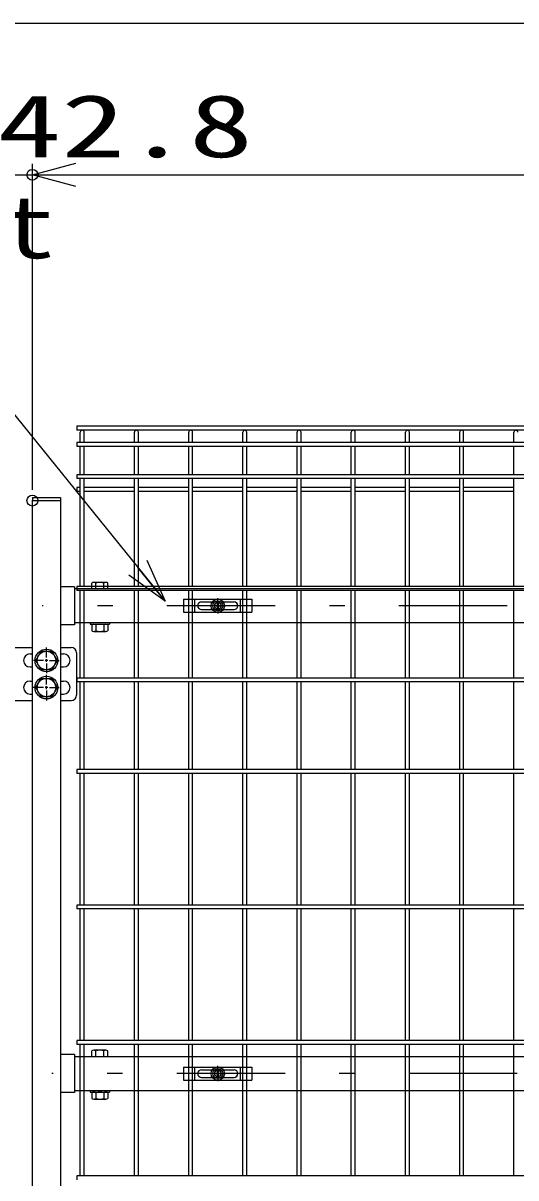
# Model space of a CAD drawing. Units: millimetres, scale not verified. Extents: x -4455 to 4455, y -3150 to 3150.
# Drawn here: x 568 to 1022, y 369 to 1435 of the extents above; entities that cross this region are included whole.
import ezdxf
from ezdxf.enums import TextEntityAlignment as Align

# ---------------------------------------------------------------- set-up
doc = ezdxf.new("R2010")
doc.units = ezdxf.units.MM
doc.header["$LTSCALE"] = 20
doc.header["$PDMODE"] = 32
doc.header["$PDSIZE"] = 10
doc.linetypes.add('USER1', pattern=[10.7, 5, -2.5, 0.7, -2.5])
doc.linetypes.add('USER2', pattern=[0.375, 0.25, -0.125])
for name, color, linetype, lineweight in [('0-1_寸法線', 4, 'Continuous', 25), ('0-2_0', 3, 'USER2', 25), ('0-4_扉横枠', 7, 'Continuous', 25), ('0-5_軸線', 2, 'USER1', 25), ('0-6_扉縦枠', 7, 'Continuous', 25), ('0-7_丁番', 3, 'Continuous', 25), ('1-2_固定金具', 41, 'Continuous', 25), ('1-3_NER', 30, 'Continuous', 25)]:
    doc.layers.add(name, color=color, linetype=linetype, lineweight=lineweight)
doc.layers.add('0-3_DEFPOINTS', color=7, linetype='Continuous')
doc.styles.add('ＭＳ ゴシック', font='')
doc.styles.get('ＭＳ ゴシック').set_extended_font_data('MS Gothic')

# ---------------------------------------------------------------- blocks, each defined once
blk = doc.blocks.new('_Open30')
at = {"layer": '0-2_0', "color": 4, "linetype": 'Continuous'}
blk.add_line((0, 0), (-20, 0), dxfattribs=at)
blk.add_lwpolyline([(-20, 5.36), (0, 0), (-20, -5.36)], dxfattribs=at)
blk = doc.blocks.new('A$Cbe1bfa43')
at = {"layer": '1-2_固定金具'}
for p, q in [((0, 0), (1260, 0)), ((210, -240), (210, 0)), ((630, -80), (630, 22.9)), ((1050, -240), (1050, 0)), ((1260, 0), (1260, -240)), ((260, -120), (260.2, -120)), ((330, -50), (930, -50)), ((330, -190), (930, -190)), ((590, -120), (487.1, -120)), ((590, -120), (550, -120)), ((585.5, -112.8), (622.8, -112.8)), ((585.5, -127.2), (585.5, -112.8)), ((585.5, -112.8), (622.8, -112.8)), ((585.5, -127.2), (585.5, -112.8)), ((585.5, -112.8), (622.8, -112.8)), ((585.5, -127.2), (585.5, -112.8)), ((622.8, -127.2), (585.5, -127.2)), ((622.8, -127.2), (585.5, -127.2)), ((610, -120), (650, -120)), ((610, -120), (650, -120)), ((622.8, -112.8), (622.8, -75.5)), ((622.8, -112.8), (622.8, -75.5)), ((622.8, -112.8), (622.8, -75.5)), ((622.8, -112.8), (622.8, -75.5)), ((622.8, -112.8), (622.8, -75.5)), ((622.8, -112.8), (622.8, -75.5)), ((622.8, -75.5), (637.2, -75.5)), ((622.8, -75.5), (637.2, -75.5)), ((622.8, -75.5), (637.2, -75.5)), ((622.8, -75.5), (637.2, -75.5)), ((622.8, -75.5), (637.2, -75.5)), ((622.8, -75.5), (637.2, -75.5)), ((622.8, -164.5), (622.8, -127.2)), ((622.8, -164.5), (622.8, -127.2)), ((637.2, -164.5), (622.8, -164.5)), ((637.2, -164.5), (622.8, -164.5)), ((637.2, -164.5), (622.8, -164.5)), ((637.2, -164.5), (622.8, -164.5)), ((637.2, -164.5), (622.8, -164.5)), ((637.2, -164.5), (622.8, -164.5)), ((630, -80), (630, -40)), ((630, -140), (630, -100)), ((630, -140), (630, -100)), ((630, -160), (630, -200)), ((630, -160), (630, -262.9)), ((637.2, -75.5), (637.2, -112.8)), ((637.2, -75.5), (637.2, -112.8)), ((637.2, -75.5), (637.2, -112.8)), ((637.2, -75.5), (637.2, -112.8)), ((637.2, -75.5), (637.2, -112.8)), ((637.2, -112.8), (674.5, -112.8)), ((637.2, -112.8), (674.5, -112.8)), ((637.2, -112.8), (674.5, -112.8)), ((637.2, -127.2), (637.2, -164.5)), ((674.5, -127.2), (637.2, -127.2)), ((637.2, -127.2), (637.2, -164.5)), ((674.5, -127.2), (637.2, -127.2)), ((637.2, -127.2), (637.2, -164.5)), ((674.5, -127.2), (637.2, -127.2)), ((670, -120), (710, -120)), ((670, -120), (772.9, -120)), ((674.5, -112.8), (674.5, -127.2)), ((674.5, -112.8), (674.5, -127.2)), ((674.5, -112.8), (674.5, -127.2)), ((1004, -120), (1004.2, -120))]:
    blk.add_line(p, q, dxfattribs=at)
for points in [[(0, 0), (0, -240), (1260, -240)], [(585.5, -127.2), (585.5, -112.8), (622.8, -112.8)], [(585.5, -127.2), (585.5, -112.8), (622.8, -112.8)], [(585.5, -127.2), (585.5, -112.8), (622.8, -112.8)], [(622.8, -164.5), (622.8, -127.2), (585.5, -127.2)], [(622.8, -164.5), (622.8, -127.2), (585.5, -127.2)], [(622.8, -164.5), (622.8, -127.2), (585.5, -127.2)], [(622.8, -164.5), (622.8, -127.2), (585.5, -127.2)], [(637.2, -75.5), (637.2, -112.8), (674.5, -112.8), (674.5, -127.2)], [(637.2, -112.8), (674.5, -112.8), (674.5, -127.2)], [(637.2, -112.8), (674.5, -112.8), (674.5, -127.2)], [(674.5, -127.2), (637.2, -127.2), (637.2, -164.5)], [(674.5, -127.2), (637.2, -127.2), (637.2, -164.5)], [(674.5, -127.2), (637.2, -127.2), (637.2, -164.5)]]:
    blk.add_lwpolyline(points, dxfattribs=at)
for radius in [122.9, 122.9, 122.9, 122.9, 122.9, 122.9, 91.9, 91.9, 91.9, 91.9, 91.9, 91.9, 60]:
    blk.add_circle((630, -120), radius, dxfattribs=at)
for centre, start, end in [((330, -120), 90, 180), ((330, -120), 180, 270), ((930, -120), 0, 90), ((930, -120), 270, 0)]:
    blk.add_arc(centre, 70, start, end, dxfattribs=at)

msp = doc.modelspace()

# ---------------------------------------------------------------- linework, layer by layer
at = {"layer": '0-1_寸法線'}
for p, q in [((543.26, 1434.63), (2803.26, 1434.63)), ((576.26, 1003.92), (576.26, 1304.63)), ((576.26, 1003.92), (576.26, 1304.63)), ((533.51, 1294.63), (576.26, 1294.63)), ((616.26, 1294.63), (656.26, 1294.63)), ((616.26, 1294.63), (1628.26, 1294.63))]:
    msp.add_line(p, q, dxfattribs=at)
msp.add_lwpolyline([(-287.6, 1201.44), (455.84, 1201.44), (697.49, 902.63)], dxfattribs=at)
at = {"layer": '0-3_DEFPOINTS'}
for p in [(576.26, 1294.63), (576.26, 993.92)]:
    msp.add_point(p, dxfattribs=at)
at = {"layer": '0-4_扉横枠'}
for p, q in [((630.96, 912.42), (630.96, 917.87)), ((644.09, 918.42), (632.84, 918.42)), ((634.71, 912.42), (634.71, 917.87)), ((642.21, 912.42), (642.21, 917.87)), ((645.96, 912.42), (645.96, 917.87)), ((615.26, 914.37), (602.26, 914.37)), ((615.26, 914.37), (615.26, 879.47)), ((1629.26, 912.42), (615.26, 912.42)), ((645.96, 912.42), (630.96, 912.42)), ((615.26, 879.47), (602.26, 879.47)), ((615.26, 881.42), (1629.26, 881.42)), ((629.46, 881.42), (629.46, 879.82)), ((629.46, 879.82), (647.46, 879.82)), ((630.96, 879.26), (630.96, 873.87)), ((632.84, 879.82), (644.09, 879.82)), ((634.71, 879.26), (634.71, 873.87)), ((642.21, 879.26), (642.21, 873.87)), ((645.96, 879.26), (645.96, 873.87)), ((647.46, 881.42), (647.46, 879.82)), ((632.84, 873.32), (644.09, 873.32)), ((615.26, 482.67), (602.26, 482.67)), ((615.26, 482.67), (615.26, 447.77)), ((1629.26, 480.72), (615.26, 480.72)), ((630.96, 480.72), (630.96, 486.17)), ((645.96, 480.72), (630.96, 480.72)), ((644.09, 486.72), (632.84, 486.72)), ((634.71, 480.72), (634.71, 486.17)), ((642.21, 480.72), (642.21, 486.17)), ((645.96, 480.72), (645.96, 486.17)), ((615.26, 447.77), (602.26, 447.77)), ((615.26, 449.72), (1629.26, 449.72)), ((632.84, 448.12), (644.09, 448.12)), ((647.46, 449.72), (647.46, 448.12)), ((630.96, 447.56), (630.96, 442.17)), ((632.84, 441.62), (644.09, 441.62)), ((634.71, 447.56), (634.71, 442.17)), ((642.21, 447.56), (642.21, 442.17)), ((645.96, 447.56), (645.96, 442.17))]:
    msp.add_line(p, q, dxfattribs=at)
msp.add_lwpolyline([(629.46, 449.72), (629.46, 448.12), (647.46, 448.12)], dxfattribs=at)
for centre, radius, start, end in [((632.84, 914.97), 3.46, 57.13278, 122.86722), ((638.46, 905.43), 12.99, 73.22135, 106.77865), ((644.09, 914.97), 3.46, 57.13278, 122.86722), ((632.84, 876.36), 3.46, 57.13278, 122.86722), ((638.46, 866.83), 12.99, 73.22135, 106.77865), ((644.09, 876.36), 3.46, 57.13278, 122.86722), ((632.84, 876.77), 3.46, 237.13278, 302.86722), ((638.46, 886.31), 12.99, 253.22135, 286.77865), ((644.09, 876.77), 3.46, 237.13278, 302.86722), ((632.84, 483.27), 3.46, 57.13278, 122.86722), ((638.46, 473.73), 12.99, 73.22135, 106.77865), ((644.09, 483.27), 3.46, 57.13278, 122.86722), ((632.84, 444.66), 3.46, 57.13278, 122.86722), ((638.46, 435.13), 12.99, 73.22135, 106.77865), ((644.09, 444.66), 3.46, 57.13278, 122.86722), ((632.84, 445.07), 3.46, 237.13278, 302.86722), ((638.46, 454.61), 12.99, 253.22135, 286.77865), ((644.09, 445.07), 3.46, 237.13278, 302.86722)]:
    msp.add_arc(centre, radius, start, end, dxfattribs=at)
at = {"layer": '0-5_軸線'}
for p, q in [((1656.36, 896.92), (585.16, 896.92)), ((1665.36, 465.22), (594.16, 465.22))]:
    msp.add_line(p, q, dxfattribs=at)
at = {"layer": '0-6_扉縦枠'}
for p, q in [((576.26, 996.92), (576.26, 993.92)), ((576.26, -917.08), (576.26, 993.92)), ((576.26, 993.92), (602.26, 993.92)), ((602.26, 993.92), (602.26, -917.08))]:
    msp.add_line(p, q, dxfattribs=at)
msp.add_lwpolyline([(576.26, 996.92), (602.26, 996.92), (602.26, 993.92)], dxfattribs=at)
at = {"layer": '0-7_丁番'}
for p, q in [((549.03, 858.42), (576.26, 858.42)), ((589.26, 849.12), (589.26, 858.27)), ((589.26, 849.12), (589.26, 858.27)), ((602.26, 858.42), (612.09, 858.42)), ((617.09, 853.42), (617.09, 814.42)), ((574.08, 852.42), (576.26, 852.42)), ((586.56, 846.42), (577.41, 846.42)), ((586.56, 846.42), (577.41, 846.42)), ((590.61, 846.42), (587.91, 846.42)), ((590.61, 846.42), (587.91, 846.42)), ((589.26, 845.07), (589.26, 847.77)), ((589.26, 845.07), (589.26, 847.77)), ((589.26, 843.72), (589.26, 834.57)), ((589.26, 843.72), (589.26, 834.57)), ((591.96, 846.42), (601.11, 846.42)), ((602.26, 852.42), (605.09, 852.42)), ((574.08, 840.42), (576.26, 840.42)), ((589.26, 824.12), (589.26, 833.27)), ((602.26, 840.42), (605.09, 840.42)), ((574.08, 827.42), (576.26, 827.42)), ((586.56, 821.42), (576.26, 821.42)), ((590.61, 821.42), (587.91, 821.42)), ((589.26, 820.07), (589.26, 822.77)), ((591.96, 821.42), (601.11, 821.42)), ((602.26, 827.42), (605.09, 827.42)), ((574.08, 815.42), (576.26, 815.42)), ((589.26, 818.72), (589.26, 809.57)), ((602.26, 815.42), (605.09, 815.42)), ((536.53, 809.42), (576.26, 809.42)), ((602.26, 809.42), (612.09, 809.42))]:
    msp.add_line(p, q, dxfattribs=at)
for points in [[(594.17, 854.92), (599.08, 846.42), (594.17, 837.92), (584.35, 837.92), (579.45, 846.42), (584.35, 854.92)], [(594.17, 829.92), (599.08, 821.42), (594.17, 812.92), (584.35, 812.92), (579.45, 821.42), (584.35, 829.92)]]:
    msp.add_lwpolyline(points, close=True, dxfattribs=at)
for centre, radius in [((589.26, 846.42), 10.5), ((589.26, 846.42), 8.5), ((589.26, 821.42), 10.5), ((589.26, 821.42), 8.5)]:
    msp.add_circle(centre, radius, dxfattribs=at)
for centre, radius, start, end in [((612.09, 853.42), 5, 0, 90), ((574.08, 846.42), 6, 90, 270), ((605.09, 846.42), 6, 270, 90), ((574.08, 821.42), 6, 90, 270), ((605.09, 821.42), 6, 270, 90), ((612.09, 814.42), 5, 270, 0)]:
    msp.add_arc(centre, radius, start, end, dxfattribs=at)
at = {"layer": '1-3_NER'}
for p, q in [((1627.26, 1062.52), (617.26, 1062.52)), ((617.26, 1062.52), (617.26, 1058.92)), ((1627.26, 1058.92), (617.26, 1058.92)), ((620.46, 1047.62), (620.46, 1057.12)), ((624.06, 1047.62), (624.06, 1057.12)), ((670.46, 1047.62), (670.46, 1057.12)), ((674.06, 1047.62), (674.06, 1057.12)), ((720.46, 1047.62), (720.46, 1057.12)), ((724.06, 1047.62), (724.06, 1057.12)), ((770.46, 1047.62), (770.46, 1057.12)), ((774.06, 1047.62), (774.06, 1057.12)), ((820.46, 1047.62), (820.46, 1057.12)), ((824.06, 1047.62), (824.06, 1057.12)), ((870.46, 1047.62), (870.46, 1057.12)), ((874.06, 1047.62), (874.06, 1057.12)), ((920.46, 1047.62), (920.46, 1057.12)), ((924.06, 1047.62), (924.06, 1057.12)), ((970.46, 1047.62), (970.46, 1057.12)), ((974.06, 1047.62), (974.06, 1057.12)), ((1020.46, 1047.62), (1020.46, 1057.12)), ((1627.26, 1047.62), (617.26, 1047.62)), ((617.26, 1047.62), (617.26, 1044.02)), ((1627.26, 1044.02), (617.26, 1044.02)), ((620.46, 1017.82), (620.46, 1044.02)), ((624.06, 1017.82), (624.06, 1044.02)), ((670.46, 1017.82), (670.46, 1044.02)), ((674.06, 1017.82), (674.06, 1044.02)), ((720.46, 1017.82), (720.46, 1044.02)), ((724.06, 1017.82), (724.06, 1044.02)), ((770.46, 1017.82), (770.46, 1044.02)), ((774.06, 1017.82), (774.06, 1044.02)), ((820.46, 1017.82), (820.46, 1044.02)), ((824.06, 1017.82), (824.06, 1044.02)), ((870.46, 1017.82), (870.46, 1044.02)), ((874.06, 1017.82), (874.06, 1044.02)), ((920.46, 1017.82), (920.46, 1044.02)), ((924.06, 1017.82), (924.06, 1044.02)), ((970.46, 1017.82), (970.46, 1044.02)), ((974.06, 1017.82), (974.06, 1044.02)), ((1020.46, 1017.82), (1020.46, 1044.02)), ((1627.26, 1017.82), (617.26, 1017.82)), ((617.26, 1017.82), (617.26, 1014.22)), ((1627.26, 1014.22), (617.26, 1014.22)), ((620.46, 914.72), (620.46, 1014.22)), ((624.06, 914.72), (624.06, 1014.22)), ((670.46, 914.72), (670.46, 1014.22)), ((674.06, 914.72), (674.06, 1014.22)), ((720.46, 914.72), (720.46, 1014.22)), ((724.06, 914.72), (724.06, 1014.22)), ((770.46, 914.72), (770.46, 1014.22)), ((774.06, 914.72), (774.06, 1014.22)), ((820.46, 914.72), (820.46, 1014.22)), ((824.06, 914.72), (824.06, 1014.22)), ((870.46, 914.72), (870.46, 1014.22)), ((874.06, 914.72), (874.06, 1014.22)), ((920.46, 914.72), (920.46, 1014.22)), ((924.06, 914.72), (924.06, 1014.22)), ((970.46, 914.72), (970.46, 1014.22)), ((974.06, 914.72), (974.06, 1014.22)), ((1020.46, 914.72), (1020.46, 1014.22)), ((620.46, 1005.96), (617.26, 1005.96)), ((617.26, 1005.96), (617.26, 1002.36)), ((620.46, 1002.36), (617.26, 1002.36)), ((670.46, 1005.96), (624.06, 1005.96)), ((670.46, 1002.36), (624.06, 1002.36)), ((720.46, 1005.96), (674.06, 1005.96)), ((720.46, 1002.36), (674.06, 1002.36)), ((770.46, 1005.96), (724.06, 1005.96)), ((770.46, 1002.36), (724.06, 1002.36)), ((820.46, 1005.96), (774.06, 1005.96)), ((820.46, 1002.36), (774.06, 1002.36)), ((870.46, 1005.96), (824.06, 1005.96)), ((870.46, 1002.36), (824.06, 1002.36)), ((920.46, 1005.96), (874.06, 1005.96)), ((920.46, 1002.36), (874.06, 1002.36)), ((970.46, 1005.96), (924.06, 1005.96)), ((970.46, 1002.36), (924.06, 1002.36)), ((1020.46, 1005.96), (974.06, 1005.96)), ((1020.46, 1002.36), (974.06, 1002.36)), ((1627.26, 911.12), (617.26, 911.12)), ((620.46, 830.22), (620.46, 911.12)), ((624.06, 830.22), (624.06, 911.12)), ((670.46, 830.22), (670.46, 911.12)), ((674.06, 830.22), (674.06, 911.12)), ((720.46, 830.22), (720.46, 911.12)), ((724.06, 830.22), (724.06, 911.12)), ((770.46, 830.22), (770.46, 911.12)), ((774.06, 830.22), (774.06, 911.12)), ((820.46, 830.22), (820.46, 911.12)), ((824.06, 830.22), (824.06, 911.12)), ((870.46, 830.22), (870.46, 911.12)), ((874.06, 830.22), (874.06, 911.12)), ((920.46, 830.22), (920.46, 911.12)), ((924.06, 830.22), (924.06, 911.12)), ((970.46, 830.22), (970.46, 911.12)), ((974.06, 830.22), (974.06, 911.12)), ((1020.46, 830.22), (1020.46, 911.12)), ((1627.26, 826.62), (617.26, 826.62)), ((620.46, 745.72), (620.46, 826.62)), ((624.06, 745.72), (624.06, 826.62)), ((670.46, 745.72), (670.46, 826.62)), ((674.06, 745.72), (674.06, 826.62)), ((720.46, 745.72), (720.46, 826.62)), ((724.06, 745.72), (724.06, 826.62)), ((770.46, 745.72), (770.46, 826.62)), ((774.06, 745.72), (774.06, 826.62)), ((820.46, 745.72), (820.46, 826.62)), ((824.06, 745.72), (824.06, 826.62)), ((870.46, 745.72), (870.46, 826.62)), ((874.06, 745.72), (874.06, 826.62)), ((920.46, 745.72), (920.46, 826.62)), ((924.06, 745.72), (924.06, 826.62)), ((970.46, 745.72), (970.46, 826.62)), ((974.06, 745.72), (974.06, 826.62)), ((1020.46, 745.72), (1020.46, 826.62)), ((1627.26, 742.12), (617.26, 742.12)), ((620.46, 620.72), (620.46, 742.12)), ((624.06, 620.72), (624.06, 742.12)), ((670.46, 620.72), (670.46, 742.12)), ((674.06, 620.72), (674.06, 742.12)), ((720.46, 620.72), (720.46, 742.12)), ((724.06, 620.72), (724.06, 742.12)), ((770.46, 620.72), (770.46, 742.12)), ((774.06, 620.72), (774.06, 742.12)), ((820.46, 620.72), (820.46, 742.12)), ((824.06, 620.72), (824.06, 742.12)), ((870.46, 620.72), (870.46, 742.12)), ((874.06, 620.72), (874.06, 742.12)), ((920.46, 620.72), (920.46, 742.12)), ((924.06, 620.72), (924.06, 742.12)), ((970.46, 620.72), (970.46, 742.12)), ((974.06, 620.72), (974.06, 742.12)), ((1020.46, 620.72), (1020.46, 742.12)), ((1627.26, 617.12), (617.26, 617.12)), ((620.46, 495.72), (620.46, 617.12)), ((624.06, 495.72), (624.06, 617.12)), ((670.46, 495.72), (670.46, 617.12)), ((674.06, 495.72), (674.06, 617.12)), ((720.46, 495.72), (720.46, 617.12)), ((724.06, 495.72), (724.06, 617.12)), ((770.46, 495.72), (770.46, 617.12)), ((774.06, 495.72), (774.06, 617.12)), ((820.46, 495.72), (820.46, 617.12)), ((824.06, 495.72), (824.06, 617.12)), ((870.46, 495.72), (870.46, 617.12)), ((874.06, 495.72), (874.06, 617.12)), ((920.46, 495.72), (920.46, 617.12)), ((924.06, 495.72), (924.06, 617.12)), ((970.46, 495.72), (970.46, 617.12)), ((974.06, 495.72), (974.06, 617.12)), ((1020.46, 495.72), (1020.46, 617.12)), ((1627.26, 492.12), (617.26, 492.12)), ((620.46, 370.72), (620.46, 492.12)), ((624.06, 370.72), (624.06, 492.12)), ((670.46, 370.72), (670.46, 492.12)), ((674.06, 370.72), (674.06, 492.12)), ((720.46, 370.72), (720.46, 492.12)), ((724.06, 370.72), (724.06, 492.12)), ((770.46, 370.72), (770.46, 492.12)), ((774.06, 370.72), (774.06, 492.12)), ((820.46, 370.72), (820.46, 492.12)), ((824.06, 370.72), (824.06, 492.12)), ((870.46, 370.72), (870.46, 492.12)), ((874.06, 370.72), (874.06, 492.12)), ((920.46, 370.72), (920.46, 492.12)), ((924.06, 370.72), (924.06, 492.12)), ((970.46, 370.72), (970.46, 492.12)), ((974.06, 370.72), (974.06, 492.12)), ((1020.46, 370.72), (1020.46, 492.12))]:
    msp.add_line(p, q, dxfattribs=at)
for points in [[(1627.26, 914.72), (617.26, 914.72), (617.26, 911.12)], [(1627.26, 830.22), (617.26, 830.22), (617.26, 826.62)], [(1627.26, 745.72), (617.26, 745.72), (617.26, 742.12)], [(1627.26, 620.72), (617.26, 620.72), (617.26, 617.12)], [(1627.26, 495.72), (617.26, 495.72), (617.26, 492.12)], [(1627.26, 370.72), (617.26, 370.72), (617.26, 367.12)]]:
    msp.add_lwpolyline(points, dxfattribs=at)
for centre in [(622.26, 1057.12), (672.26, 1057.12), (722.26, 1057.12), (772.26, 1057.12), (822.26, 1057.12), (872.26, 1057.12), (922.26, 1057.12), (972.26, 1057.12), (1022.26, 1057.12)]:
    msp.add_arc(centre, 1.8, 0, 180, dxfattribs=at)

# ---------------------------------------------------------------- block references
at = {"layer": '0-1_寸法線', "xscale": 2, "yscale": 2}
for p, rotation in [((576.26, 1294.63), 180), ((576.26, 1294.63), 180), ((698.75, 901.08), 309.19364)]:
    msp.add_blockref('_Open30', p, dxfattribs=dict(at, rotation=rotation))
at = {"layer": '1-2_固定金具', "xscale": 0.05, "yscale": 0.05}
for p in [(715.76, 902.92), (715.76, 471.22)]:
    msp.add_blockref('A$Cbe1bfa43', p, dxfattribs=at)

# ---------------------------------------------------------------- texts
at = {"layer": '0-1_寸法線', "color": 2, "style": 'ＭＳ ゴシック'}
for s, width, p in [('42.8', 1.5, (543.97, 1293.53)), ('門扉横枠 31x31x1.6t', 1.25, (-337.3, 1200.34))]:
    msp.add_text(s, height=57.77, dxfattribs=dict(at, width=width)).set_placement(p, align=Align.BOTTOM_LEFT)

doc.saveas('drawing.dxf')
